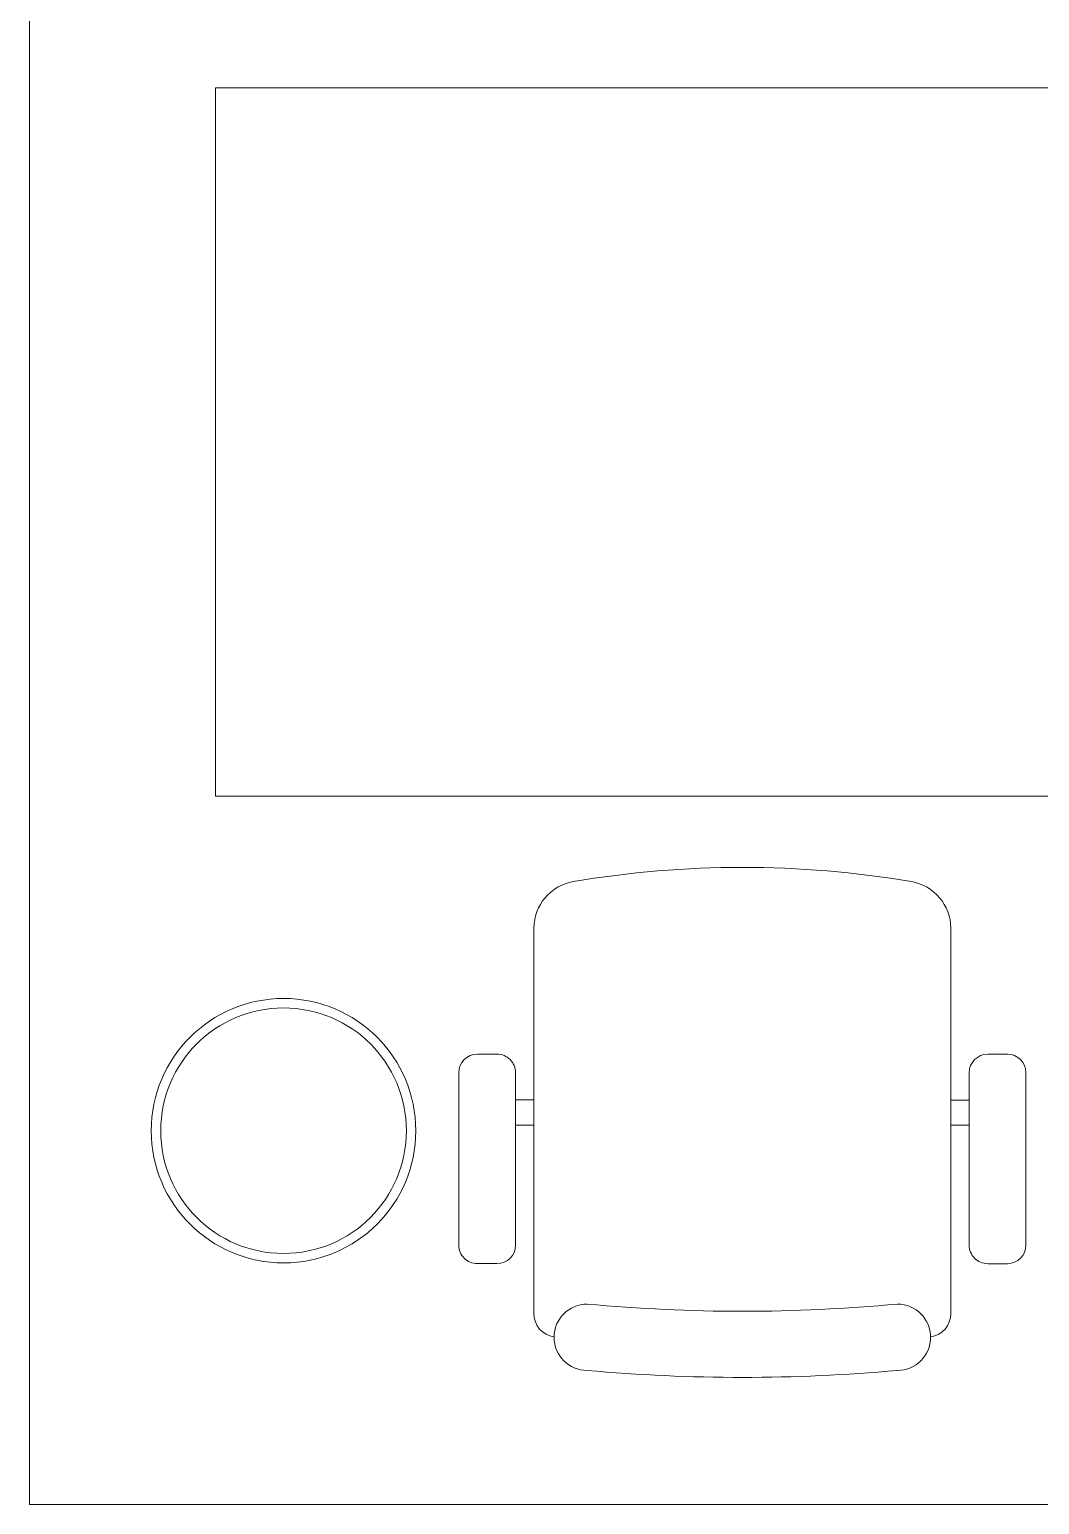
# Model space of a CAD drawing. Extents: x -234346 to 58427, y -132654 to -82394.
# Drawn here: x -126660 to -125591, y -112953 to -111391 of the extents above; entities that cross this region are included whole.
import ezdxf

# ---------------------------------------------------------------- set-up
doc = ezdxf.new("R2010")
doc.units = 0
doc.header["$LTSCALE"] = 8
doc.layers.get('0').update_dxf_attribs({"color": 9, "lineweight": 5})
for name, color, linetype, lineweight in [('72_EGR_EQP_TAG', 9, 'Continuous', 5), ('LOADING', 9, 'Continuous', 5), ('NEW Wall', 9, 'Continuous', 5), ('Walls', 9, 'Continuous', 5)]:
    doc.layers.add(name, color=color, linetype=linetype, lineweight=lineweight)

# ---------------------------------------------------------------- blocks, each defined once
blk = doc.blocks.new('WM00001-P')
at = {"layer": 'LOADING'}
for radius in [0.14, 0.13]:
    blk.add_circle((0, 0), radius, dxfattribs=at)
blk = doc.blocks.new('*X17')
for p, q in [((5, 3), (5, 3)), ((5, 3), (5, 3)), ((5, 3), (5, 3)), ((5, 3), (5, 3)), ((5, 3), (5, 3)), ((5, 3), (5, 3)), ((5, 3), (5, 3)), ((5, 3), (5, 3)), ((5, 3), (5, 3)), ((5, 3), (5, 3)), ((5, 3), (5, 3)), ((5, 3), (5, 3)), ((5, 3), (5, 3)), ((5, 3), (5, 3)), ((5, 3), (5, 3)), ((5, 3), (5, 3)), ((5, 3), (5, 3)), ((5, 3), (5, 3)), ((5, 3), (5, 3)), ((5, 3), (5, 3)), ((5, 3), (5, 3)), ((5, 3), (5, 3)), ((5, 3), (5, 3)), ((5, 3), (5, 3)), ((5, 3), (5, 3)), ((5, 3), (5, 3)), ((5, 3), (5, 3)), ((5, 3), (5, 3)), ((5, 3), (5, 3)), ((5, 3), (5, 3)), ((5, 3), (5, 3)), ((5, 3), (5, 3)), ((5, 3), (5, 3)), ((5, 3), (5, 3)), ((5, 3), (5, 3)), ((5, 3), (5, 3)), ((5, 3), (5, 3)), ((5, 3), (5, 3)), ((5, 3), (5, 3)), ((5, 3), (5, 3)), ((5, 3), (5, 3)), ((5, 3), (5, 3)), ((5, 3), (5, 3)), ((5, 3), (5, 3)), ((5, 3), (5, 3)), ((5, 3), (5, 3)), ((5, 3), (5, 3)), ((5, 3), (5, 3)), ((5, 3), (5, 3)), ((5, 3), (5, 3)), ((5, 3), (5, 3)), ((5, 3), (5, 3)), ((5, 3), (5, 3)), ((5, 3), (5, 3)), ((5, 3), (5, 3)), ((5, 3), (5, 3)), ((5, 3), (5, 3)), ((5, 3), (5, 3)), ((5, 3), (5, 3)), ((5, 3), (5, 3)), ((5, 3), (5, 3)), ((5, 3), (5, 3)), ((5, 3), (5, 3)), ((5, 3), (5, 3)), ((5, 3), (5, 3)), ((5, 3), (5, 3)), ((6, 3), (5, 3)), ((5, 3), (5, 3)), ((6, 3), (5, 3)), ((5, 3), (5, 3)), ((6, 3), (5, 3)), ((5, 3), (5, 3)), ((6, 3), (5, 3)), ((5, 3), (5, 3)), ((5, 3), (5, 3)), ((5, 3), (5, 3)), ((5, 3), (5, 3)), ((5, 3), (5, 3)), ((5, 3), (5, 3)), ((5, 3), (5, 3)), ((5, 3), (5, 3)), ((5, 3), (5, 3)), ((5, 3), (5, 3)), ((5, 3), (5, 3)), ((5, 3), (5, 3)), ((5, 3), (5, 3)), ((5, 3), (5, 3)), ((5, 3), (5, 3)), ((5, 3), (5, 3)), ((5, 3), (5, 3)), ((5, 3), (5, 3)), ((5, 3), (5, 3)), ((5, 3), (5, 3)), ((5, 3), (5, 3)), ((5, 3), (5, 3)), ((5, 3), (5, 3)), ((6, 3), (6, 3)), ((6, 3), (6, 3)), ((6, 3), (6, 3)), ((6, 3), (6, 3)), ((6, 3), (6, 3)), ((6, 3), (6, 3)), ((6, 3), (6, 3)), ((6, 3), (6, 3)), ((6, 3), (6, 3)), ((6, 3), (6, 3)), ((6, 3), (6, 3)), ((6, 3), (6, 3)), ((6, 3), (6, 3)), ((6, 3), (6, 3)), ((6, 3), (6, 3)), ((6, 3), (6, 3)), ((6, 3), (6, 3)), ((6, 3), (6, 3)), ((6, 3), (6, 3)), ((6, 3), (6, 3)), ((6, 3), (6, 3)), ((6, 3), (6, 3)), ((6, 3), (6, 3)), ((6, 3), (6, 3)), ((6, 3), (6, 3)), ((6, 3), (6, 3)), ((6, 3), (6, 3)), ((6, 3), (6, 3)), ((6, 3), (6, 3)), ((6, 3), (6, 3)), ((6, 3), (6, 3)), ((6, 3), (6, 3)), ((6, 3), (6, 3)), ((6, 3), (6, 3)), ((6, 3), (6, 3)), ((6, 3), (6, 3)), ((6, 3), (6, 3)), ((6, 3), (6, 3)), ((6, 3), (6, 3)), ((6, 3), (6, 3)), ((6, 3), (6, 3)), ((6, 3), (6, 3)), ((6, 3), (6, 3)), ((6, 3), (6, 3)), ((6, 3), (6, 3)), ((6, 3), (6, 3)), ((6, 3), (6, 3)), ((6, 3), (6, 3)), ((6, 3), (6, 3)), ((6, 3), (6, 3)), ((6, 3), (6, 3)), ((6, 3), (6, 3)), ((6, 3), (6, 3)), ((6, 3), (6, 3)), ((6, 3), (6, 3)), ((6, 3), (6, 3)), ((6, 3), (6, 3)), ((6, 3), (6, 3)), ((6, 3), (6, 3)), ((6, 3), (6, 3)), ((6, 3), (6, 3)), ((6, 3), (6, 3)), ((6, 3), (6, 3)), ((6, 3), (6, 3)), ((6, 3), (6, 3)), ((6, 3), (6, 3)), ((6, 3), (6, 3)), ((6, 3), (6, 3)), ((6, 3), (6, 3)), ((6, 3), (6, 3)), ((6, 3), (6, 3)), ((6, 3), (6, 3)), ((6, 3), (6, 3)), ((6, 3), (6, 3)), ((6, 3), (6, 3)), ((6, 3), (6, 3)), ((6, 3), (6, 3)), ((6, 3), (6, 3)), ((6, 3), (6, 3)), ((6, 3), (6, 3)), ((6, 3), (6, 3)), ((6, 3), (6, 3)), ((6, 3), (6, 3)), ((6, 3), (6, 3)), ((6, 3), (6, 3)), ((6, 3), (6, 3)), ((6, 3), (6, 3)), ((6, 3), (6, 3)), ((6, 3), (6, 3)), ((6, 3), (6, 3)), ((6, 3), (6, 3)), ((6, 3), (6, 3)), ((6, 3), (6, 3)), ((6, 3), (6, 3)), ((6, 3), (6, 3)), ((6, 3), (6, 3)), ((6, 3), (6, 3)), ((6, 3), (6, 3)), ((6, 3), (6, 3)), ((6, 3), (6, 3)), ((6, 3), (6, 3)), ((6, 3), (6, 3)), ((6, 3), (6, 3)), ((6, 3), (6, 3)), ((6, 3), (6, 3)), ((6, 3), (6, 3)), ((6, 3), (6, 3)), ((6, 3), (6, 3)), ((6, 3), (6, 3)), ((6, 3), (6, 3)), ((6, 3), (6, 3)), ((6, 3), (6, 3)), ((6, 3), (6, 3)), ((6, 3), (6, 3)), ((6, 3), (6, 3)), ((6, 3), (6, 3)), ((6, 3), (6, 3)), ((6, 3), (6, 3)), ((6, 3), (6, 3)), ((6, 3), (6, 3)), ((6, 3), (6, 3)), ((6, 3), (6, 3)), ((6, 3), (6, 3)), ((6, 3), (6, 3)), ((6, 3), (6, 3)), ((6, 3), (6, 3)), ((6, 3), (6, 3)), ((6, 3), (6, 3)), ((6, 3), (6, 3)), ((6, 3), (6, 3)), ((6, 3), (6, 3)), ((6, 3), (6, 3)), ((6, 3), (6, 3)), ((6, 3), (6, 3)), ((6, 3), (6, 3)), ((6, 3), (6, 3)), ((6, 3), (6, 3)), ((6, 3), (6, 3)), ((6, 3), (6, 3)), ((6, 3), (6, 3)), ((6, 3), (6, 3)), ((6, 3), (6, 3)), ((6, 3), (6, 3)), ((6, 3), (6, 3)), ((6, 3), (6, 3)), ((6, 3), (6, 3)), ((6, 3), (6, 3)), ((6, 3), (6, 3)), ((6, 3), (6, 3)), ((6, 3), (6, 3)), ((6, 3), (6, 3)), ((6, 3), (6, 3)), ((6, 3), (6, 3)), ((6, 3), (6, 3)), ((6, 3), (6, 3)), ((6, 3), (6, 3)), ((6, 3), (6, 3)), ((6, 3), (6, 3)), ((6, 3), (6, 3)), ((6, 3), (6, 3)), ((6, 3), (6, 3)), ((6, 3), (6, 3)), ((6, 3), (6, 3)), ((6, 3), (6, 3)), ((6, 3), (6, 3)), ((6, 3), (6, 3)), ((6, 3), (6, 3)), ((6, 3), (6, 3)), ((6, 3), (6, 3)), ((6, 3), (6, 3)), ((6, 3), (6, 3)), ((6, 3), (6, 3)), ((6, 3), (6, 3)), ((6, 3), (6, 3)), ((6, 3), (6, 3)), ((6, 3), (6, 3)), ((6, 3), (6, 3)), ((6, 3), (6, 3)), ((6, 3), (6, 3)), ((6, 3), (6, 3)), ((6, 3), (6, 3)), ((6, 3), (6, 3)), ((6, 3), (6, 3)), ((6, 3), (6, 3)), ((6, 3), (6, 3)), ((6, 3), (6, 3)), ((6, 3), (6, 3)), ((6, 3), (6, 3)), ((6, 3), (6, 3)), ((6, 3), (6, 3)), ((6, 3), (6, 3)), ((6, 3), (6, 3)), ((6, 3), (6, 3)), ((6, 3), (6, 3)), ((6, 3), (6, 3)), ((6, 3), (6, 3)), ((6, 3), (6, 3)), ((6, 3), (6, 3)), ((6, 3), (6, 3)), ((6, 3), (6, 3)), ((6, 3), (6, 3)), ((6, 3), (6, 3)), ((6, 3), (6, 3)), ((6, 3), (6, 3)), ((6, 3), (5, 3)), ((6, 3), (5, 3)), ((6, 3), (5, 3)), ((6, 3), (5, 3)), ((6, 3), (5, 3)), ((6, 3), (6, 3)), ((6, 3), (6, 3)), ((6, 3), (6, 3)), ((6, 3), (6, 3)), ((6, 3), (6, 3)), ((6, 3), (6, 3)), ((6, 3), (6, 3)), ((6, 3), (6, 3)), ((6, 3), (6, 3)), ((6, 3), (6, 3)), ((6, 3), (6, 3)), ((6, 3), (6, 3)), ((6, 3), (6, 3)), ((6, 3), (6, 3)), ((6, 3), (6, 3)), ((6, 3), (6, 3)), ((6, 3), (6, 3)), ((6, 3), (6, 3)), ((6, 3), (6, 3)), ((6, 3), (6, 3)), ((6, 3), (6, 3)), ((6, 3), (6, 3)), ((6, 3), (6, 3)), ((6, 3), (6, 3)), ((6, 3), (6, 3)), ((6, 3), (6, 3)), ((6, 3), (6, 3)), ((6, 3), (6, 3)), ((6, 3), (6, 3)), ((6, 3), (6, 3)), ((6, 3), (6, 3)), ((6, 3), (6, 3)), ((6, 3), (6, 3)), ((6, 3), (6, 3)), ((6, 3), (6, 3)), ((6, 3), (6, 3)), ((6, 3), (6, 3)), ((6, 3), (6, 3)), ((6, 3), (6, 3)), ((6, 3), (6, 3)), ((6, 3), (6, 3)), ((6, 3), (6, 3)), ((6, 3), (6, 3)), ((6, 3), (6, 3)), ((6, 3), (6, 3)), ((6, 3), (6, 3)), ((6, 3), (6, 3)), ((6, 3), (6, 3)), ((6, 3), (6, 3)), ((6, 3), (6, 3)), ((6, 3), (6, 3)), ((6, 3), (6, 3)), ((6, 3), (6, 3)), ((6, 3), (6, 3)), ((6, 3), (6, 3)), ((6, 3), (6, 3)), ((6, 3), (6, 3)), ((6, 3), (6, 3)), ((6, 3), (6, 3)), ((6, 3), (6, 3)), ((6, 3), (6, 3)), ((6, 3), (6, 3)), ((6, 3), (6, 3)), ((6, 3), (6, 3)), ((6, 3), (6, 3)), ((6, 3), (6, 3)), ((6, 3), (6, 3)), ((6, 3), (6, 3)), ((6, 3), (6, 3)), ((6, 3), (6, 3)), ((6, 3), (6, 3)), ((6, 3), (6, 3)), ((6, 3), (6, 3)), ((6, 3), (6, 3)), ((6, 3), (6, 3)), ((6, 3), (6, 3)), ((6, 3), (6, 3)), ((6, 3), (6, 3)), ((6, 3), (6, 3)), ((6, 3), (6, 3)), ((6, 3), (6, 3)), ((6, 3), (6, 3)), ((6, 3), (6, 3)), ((6, 3), (6, 3)), ((6, 3), (6, 3)), ((6, 3), (6, 3)), ((6, 3), (6, 3)), ((6, 3), (6, 3)), ((6, 3), (6, 3)), ((6, 3), (6, 3)), ((6, 3), (6, 3)), ((6, 3), (6, 3)), ((6, 3), (6, 3)), ((6, 3), (6, 3)), ((6, 3), (6, 3)), ((6, 3), (6, 3)), ((6, 3), (6, 3)), ((6, 3), (6, 3)), ((6, 3), (6, 3)), ((6, 3), (6, 3)), ((6, 3), (6, 3)), ((6, 3), (6, 3)), ((6, 3), (6, 3)), ((6, 3), (6, 3)), ((6, 3), (6, 3)), ((6, 3), (6, 3)), ((6, 3), (6, 3)), ((6, 3), (6, 3)), ((6, 3), (6, 3)), ((6, 3), (6, 3)), ((6, 3), (6, 3)), ((6, 3), (6, 3)), ((6, 3), (6, 3)), ((6, 3), (6, 3)), ((6, 3), (6, 3)), ((6, 3), (6, 3)), ((6, 3), (6, 3)), ((6, 3), (6, 3)), ((6, 3), (6, 3)), ((6, 3), (6, 3)), ((6, 3), (6, 3)), ((6, 3), (6, 3)), ((6, 3), (6, 3)), ((6, 3), (6, 3)), ((6, 3), (6, 3)), ((6, 3), (6, 3)), ((6, 3), (6, 3)), ((6, 3), (6, 3)), ((6, 3), (6, 3)), ((6, 3), (6, 3)), ((6, 3), (6, 3)), ((6, 3), (6, 3)), ((6, 3), (6, 3)), ((6, 3), (6, 3)), ((6, 3), (6, 3)), ((6, 3), (6, 3)), ((6, 3), (6, 3)), ((6, 3), (6, 3)), ((6, 3), (6, 3)), ((6, 3), (6, 3)), ((6, 3), (6, 3)), ((6, 3), (6, 3)), ((6, 3), (6, 3)), ((6, 3), (6, 3)), ((6, 3), (6, 3)), ((6, 3), (6, 3)), ((6, 3), (6, 3)), ((6, 3), (6, 3)), ((6, 3), (6, 3)), ((6, 3), (6, 3)), ((6, 3), (6, 3)), ((6, 3), (6, 3)), ((6, 3), (6, 3)), ((6, 3), (6, 3)), ((6, 3), (6, 3)), ((6, 3), (6, 3)), ((6, 3), (6, 3)), ((6, 3), (6, 3)), ((6, 3), (6, 3)), ((6, 3), (6, 3)), ((6, 3), (6, 3)), ((6, 3), (6, 3)), ((6, 3), (6, 3)), ((6, 3), (6, 3)), ((6, 3), (6, 3)), ((6, 3), (6, 3)), ((6, 3), (6, 3)), ((6, 3), (6, 3)), ((6, 3), (6, 3)), ((6, 3), (6, 3)), ((6, 3), (6, 3)), ((6, 3), (6, 3)), ((6, 3), (6, 3)), ((6, 3), (6, 3)), ((6, 3), (6, 3)), ((6, 3), (6, 3)), ((6, 3), (6, 3)), ((6, 3), (6, 3)), ((6, 3), (6, 3)), ((6, 3), (6, 3)), ((6, 3), (6, 3)), ((6, 3), (6, 3)), ((6, 3), (6, 3)), ((6, 3), (6, 3)), ((6, 3), (6, 3)), ((6, 3), (6, 3)), ((6, 3), (6, 3)), ((6, 3), (6, 3)), ((6, 3), (6, 3)), ((6, 3), (6, 3)), ((6, 3), (6, 3)), ((6, 3), (6, 3)), ((6, 3), (6, 3)), ((6, 3), (6, 3)), ((6, 3), (6, 3)), ((6, 3), (6, 3)), ((6, 3), (6, 3)), ((6, 3), (6, 3)), ((6, 3), (6, 3)), ((6, 3), (6, 3)), ((6, 3), (6, 3)), ((6, 3), (6, 3)), ((6, 3), (6, 3)), ((6, 3), (6, 3)), ((6, 3), (6, 3)), ((6, 3), (6, 3)), ((6, 3), (6, 3)), ((6, 3), (6, 3)), ((6, 3), (6, 3)), ((6, 3), (6, 3)), ((6, 3), (6, 3)), ((6, 3), (6, 3)), ((6, 3), (6, 3)), ((6, 3), (6, 3)), ((6, 3), (6, 3)), ((6, 3), (6, 3)), ((6, 3), (6, 3)), ((6, 3), (6, 3)), ((6, 3), (6, 3)), ((6, 3), (6, 3)), ((6, 3), (6, 3)), ((6, 3), (6, 3)), ((6, 3), (6, 3)), ((6, 3), (6, 3)), ((6, 3), (6, 3)), ((6, 3), (6, 3)), ((6, 3), (6, 3)), ((6, 3), (6, 3)), ((6, 3), (6, 3)), ((6, 3), (6, 3)), ((6, 3), (6, 3)), ((6, 3), (6, 3)), ((6, 3), (6, 3)), ((6, 3), (6, 3)), ((6, 3), (6, 3)), ((6, 3), (6, 3)), ((6, 3), (6, 3)), ((6, 3), (6, 3)), ((6, 3), (6, 3)), ((6, 3), (6, 3)), ((6, 3), (6, 3)), ((6, 3), (6, 3)), ((6, 3), (6, 3)), ((6, 3), (6, 3)), ((6, 3), (6, 3)), ((6, 3), (6, 3)), ((6, 3), (6, 3)), ((6, 3), (6, 3)), ((6, 3), (6, 3)), ((6, 3), (6, 3)), ((6, 3), (6, 3)), ((6, 3), (6, 3)), ((6, 3), (6, 3)), ((6, 3), (6, 3)), ((6, 3), (6, 3)), ((6, 3), (6, 3)), ((6, 3), (6, 3)), ((6, 3), (6, 3)), ((6, 3), (6, 3)), ((6, 3), (6, 3)), ((6, 3), (6, 3)), ((6, 3), (6, 3)), ((6, 3), (6, 3)), ((6, 3), (6, 3)), ((6, 3), (6, 3)), ((6, 3), (6, 3)), ((6, 3), (6, 3)), ((6, 3), (6, 3)), ((6, 3), (6, 3)), ((6, 3), (6, 3)), ((6, 3), (6, 3)), ((6, 3), (6, 3)), ((6, 3), (6, 3)), ((6, 3), (6, 3)), ((6, 3), (6, 3)), ((6, 3), (6, 3)), ((6, 3), (6, 3)), ((6, 3), (6, 3)), ((6, 3), (6, 3)), ((6, 3), (6, 3)), ((6, 3), (6, 3)), ((6, 3), (6, 3)), ((6, 3), (6, 3)), ((6, 3), (6, 3)), ((6, 3), (6, 3)), ((6, 3), (6, 3)), ((6, 3), (6, 3)), ((6, 3), (6, 3)), ((6, 3), (6, 3)), ((6, 3), (6, 3)), ((6, 3), (6, 3)), ((6, 3), (6, 3)), ((6, 3), (6, 3)), ((6, 3), (6, 3)), ((6, 3), (6, 3)), ((6, 3), (6, 3)), ((6, 3), (6, 3)), ((6, 3), (6, 3)), ((6, 3), (6, 3)), ((6, 3), (6, 3)), ((6, 3), (6, 3)), ((6, 3), (6, 3)), ((6, 3), (6, 3)), ((6, 3), (6, 3)), ((6, 3), (6, 3)), ((6, 3), (6, 3)), ((6, 3), (6, 3)), ((6, 3), (6, 3)), ((6, 3), (6, 3)), ((6, 3), (6, 3)), ((6, 3), (6, 3)), ((6, 3), (6, 3)), ((6, 3), (6, 3)), ((6, 3), (6, 3)), ((6, 3), (6, 3)), ((6, 3), (6, 3)), ((6, 3), (6, 3))]:
    blk.add_line(p, q)
blk = doc.blocks.new('*X18')
for p, q in [((13, 1), (13, 1)), ((13, 1), (13, 1)), ((13, 1), (13, 1)), ((13, 1), (13, 1)), ((13, 1), (13, 1)), ((13, 1), (13, 1)), ((13, 1), (13, 1)), ((13, 1), (13, 1)), ((13, 1), (13, 1)), ((13, 1), (13, 1)), ((13, 1), (13, 1)), ((13, 1), (13, 1)), ((13, 1), (13, 1)), ((13, 1), (13, 1)), ((13, 1), (13, 1)), ((13, 1), (14, 1)), ((13, 1), (14, 1)), ((13, 1), (14, 1)), ((13, 1), (13, 1)), ((13, 1), (13, 1)), ((13, 1), (13, 1)), ((13, 1), (13, 1)), ((13, 1), (13, 1)), ((13, 1), (13, 1)), ((13, 1), (13, 1)), ((13, 1), (13, 1)), ((13, 1), (13, 1)), ((13, 1), (13, 1)), ((13, 1), (13, 1)), ((13, 1), (13, 1)), ((13, 1), (13, 1)), ((13, 1), (13, 1)), ((13, 1), (13, 1)), ((13, 1), (13, 1)), ((13, 1), (13, 1)), ((13, 1), (13, 1)), ((13, 1), (13, 1)), ((13, 1), (13, 1)), ((13, 1), (13, 1)), ((13, 1), (13, 1)), ((13, 1), (13, 1)), ((13, 1), (13, 1)), ((13, 1), (13, 1)), ((13, 1), (13, 1)), ((13, 1), (13, 1)), ((13, 1), (13, 1)), ((13, 1), (13, 1)), ((13, 1), (13, 1)), ((13, 1), (13, 1)), ((13, 1), (13, 1)), ((13, 1), (13, 1)), ((13, 1), (13, 1)), ((13, 1), (13, 1)), ((13, 1), (13, 1)), ((13, 1), (13, 1)), ((13, 1), (13, 1)), ((13, 1), (13, 1)), ((13, 1), (13, 1)), ((13, 1), (13, 1)), ((13, 1), (13, 1)), ((13, 1), (13, 1)), ((13, 1), (13, 1)), ((13, 1), (13, 1)), ((13, 1), (13, 1)), ((13, 1), (13, 1)), ((13, 1), (13, 1)), ((13, 1), (13, 1)), ((13, 1), (13, 1)), ((13, 1), (13, 1)), ((13, 1), (13, 1)), ((13, 1), (13, 1)), ((13, 1), (13, 1)), ((13, 1), (13, 1)), ((13, 1), (13, 1)), ((13, 1), (13, 1)), ((13, 1), (13, 1)), ((13, 1), (13, 1)), ((13, 1), (13, 1)), ((13, 1), (13, 1)), ((13, 1), (13, 1)), ((13, 1), (13, 1)), ((13, 1), (13, 1)), ((13, 1), (13, 1)), ((13, 1), (13, 1)), ((13, 1), (13, 1)), ((13, 1), (13, 1)), ((13, 1), (13, 1)), ((13, 1), (13, 1)), ((13, 1), (13, 1)), ((13, 1), (13, 1)), ((13, 1), (13, 1)), ((13, 1), (13, 1)), ((13, 1), (13, 1)), ((13, 1), (13, 1)), ((13, 1), (13, 1)), ((13, 1), (13, 1)), ((13, 1), (13, 1)), ((13, 1), (13, 1)), ((13, 1), (13, 1)), ((13, 1), (13, 1)), ((13, 1), (13, 1)), ((13, 1), (13, 1)), ((13, 1), (13, 1)), ((13, 1), (13, 1)), ((13, 1), (13, 1)), ((13, 1), (13, 1)), ((13, 1), (13, 1)), ((13, 1), (13, 1)), ((13, 1), (13, 1)), ((13, 1), (13, 1)), ((13, 1), (13, 1)), ((13, 1), (13, 1)), ((13, 1), (13, 1)), ((13, 1), (13, 1)), ((13, 1), (13, 1)), ((13, 1), (13, 1)), ((13, 1), (13, 1)), ((13, 1), (13, 1)), ((13, 1), (13, 1)), ((13, 1), (13, 1)), ((13, 1), (13, 1)), ((13, 1), (13, 1)), ((13, 1), (13, 1)), ((13, 1), (14, 1)), ((13, 0), (13, 0)), ((13, 0), (13, 0)), ((13, 0), (13, 0)), ((13, 0), (13, 0)), ((13, 0), (13, 0)), ((13, 0), (13, 0)), ((13, 0), (13, 0)), ((13, 0), (13, 0)), ((13, 0), (13, 0)), ((13, 0), (13, 0)), ((13, 0), (13, 0)), ((13, 0), (13, 0)), ((13, 0), (13, 0)), ((13, 0), (13, 0)), ((13, 0), (13, 0)), ((13, 0), (13, 0)), ((13, 0), (13, 0)), ((13, 0), (13, 0)), ((13, 0), (13, 0)), ((13, 0), (13, 0)), ((13, 0), (13, 0)), ((13, 0), (13, 0)), ((13, 0), (13, 0)), ((13, 0), (13, 0)), ((13, 0), (13, 0)), ((13, 0), (13, 0)), ((13, 0), (13, 0)), ((13, 0), (13, 0)), ((13, 0), (13, 0)), ((13, 0), (13, 0)), ((13, 0), (13, 0)), ((13, 0), (13, 0)), ((13, 0), (13, 0)), ((13, 0), (13, 0)), ((13, 0), (13, 0)), ((13, 0), (13, 0)), ((13, 0), (13, 0)), ((13, 0), (13, 0)), ((13, 0), (13, 0)), ((13, 0), (13, 0)), ((13, 0), (13, 0)), ((13, 0), (13, 0)), ((13, 0), (13, 0)), ((13, 0), (13, 0)), ((13, 0), (13, 0)), ((13, 0), (13, 0)), ((13, 0), (13, 0)), ((13, 0), (13, 0)), ((13, 0), (14, 0)), ((13, 0), (14, 0)), ((13, 0), (13, 0)), ((13, 0), (14, 0)), ((14, 1), (14, 1)), ((14, 1), (14, 1)), ((14, 1), (14, 1)), ((14, 1), (14, 1)), ((14, 1), (14, 1)), ((14, 1), (14, 1)), ((14, 1), (14, 1)), ((14, 1), (14, 1)), ((14, 1), (14, 1)), ((14, 1), (14, 1)), ((14, 1), (14, 1)), ((14, 1), (14, 1)), ((14, 1), (14, 1)), ((14, 1), (14, 1)), ((14, 1), (14, 1)), ((14, 1), (14, 1)), ((14, 1), (14, 1)), ((14, 1), (14, 1)), ((14, 1), (14, 1)), ((14, 1), (14, 1)), ((14, 1), (14, 1)), ((14, 1), (14, 1)), ((14, 1), (14, 1)), ((14, 1), (14, 1)), ((14, 1), (14, 1)), ((14, 1), (14, 1)), ((14, 1), (14, 1)), ((14, 1), (14, 1)), ((14, 1), (14, 1)), ((14, 1), (14, 1)), ((14, 1), (14, 1)), ((14, 1), (14, 1)), ((14, 1), (14, 1)), ((14, 1), (14, 1)), ((14, 1), (14, 1)), ((14, 1), (14, 1)), ((14, 1), (14, 1)), ((14, 1), (14, 1)), ((14, 1), (14, 1)), ((14, 1), (14, 1)), ((14, 1), (14, 1)), ((14, 1), (14, 1)), ((14, 1), (14, 1)), ((14, 1), (14, 1)), ((14, 1), (14, 1)), ((14, 1), (14, 1)), ((14, 1), (14, 1)), ((14, 1), (14, 1)), ((14, 1), (14, 1)), ((14, 1), (14, 1)), ((14, 1), (14, 1)), ((14, 1), (14, 1)), ((14, 1), (14, 1)), ((14, 1), (14, 1)), ((14, 1), (14, 1)), ((14, 1), (14, 1)), ((14, 1), (14, 1)), ((14, 1), (14, 1)), ((14, 1), (14, 1)), ((14, 1), (14, 1)), ((14, 1), (14, 1)), ((14, 1), (14, 1)), ((14, 1), (14, 1)), ((14, 1), (14, 1)), ((14, 1), (14, 1)), ((14, 1), (14, 1)), ((14, 1), (14, 1)), ((14, 1), (14, 1)), ((14, 1), (14, 1)), ((14, 1), (14, 1)), ((14, 1), (14, 1)), ((14, 1), (14, 1)), ((14, 1), (14, 1)), ((14, 1), (14, 1)), ((14, 1), (14, 1)), ((14, 1), (14, 1)), ((14, 1), (14, 1)), ((14, 1), (14, 1)), ((14, 1), (14, 1)), ((14, 1), (14, 1)), ((14, 1), (14, 1)), ((14, 1), (14, 1)), ((14, 1), (14, 1)), ((14, 1), (14, 1)), ((14, 1), (14, 1)), ((14, 1), (14, 1)), ((14, 1), (14, 1)), ((14, 1), (14, 1)), ((14, 1), (14, 1)), ((14, 1), (14, 1)), ((14, 1), (14, 1)), ((14, 1), (14, 1)), ((14, 1), (14, 1)), ((14, 1), (14, 1)), ((14, 0), (14, 0)), ((14, 0), (14, 0)), ((14, 0), (14, 0)), ((14, 0), (14, 0)), ((14, 0), (14, 0)), ((14, 0), (14, 0)), ((14, 0), (14, 0)), ((14, 0), (14, 0)), ((14, 0), (14, 0)), ((14, 0), (14, 0)), ((14, 0), (14, 0)), ((14, 0), (14, 0)), ((14, 0), (14, 0)), ((14, 0), (14, 0)), ((14, 0), (14, 0)), ((14, 0), (14, 0)), ((14, 0), (14, 0)), ((14, 0), (14, 0)), ((14, 0), (14, 0)), ((14, 0), (14, 0)), ((14, 0), (14, 0)), ((14, 0), (14, 0)), ((14, 0), (14, 0)), ((14, 0), (14, 0)), ((14, 0), (14, 0)), ((14, 0), (14, 0)), ((14, 0), (14, 0)), ((14, 0), (14, 0)), ((14, 0), (14, 0)), ((14, 0), (14, 0)), ((14, 0), (14, 0)), ((14, 0), (14, 0)), ((14, 0), (14, 0)), ((14, 0), (14, 0)), ((14, 0), (14, 0)), ((14, 0), (14, 0)), ((14, 0), (14, 0)), ((14, 0), (14, 0)), ((14, 0), (14, 0)), ((14, 0), (14, 0)), ((14, 0), (14, 0)), ((14, 0), (14, 0)), ((14, 0), (14, 0)), ((14, 0), (14, 0)), ((14, 0), (14, 0)), ((14, 0), (14, 0)), ((14, 0), (14, 0)), ((14, 0), (14, 0)), ((13, 0), (13, 0)), ((13, 0), (14, 0)), ((13, 0), (13, 0)), ((13, 0), (14, 0)), ((13, 0), (13, 0)), ((13, 0), (14, 0)), ((13, 0), (13, 0)), ((13, 0), (13, 0)), ((13, 0), (13, 0)), ((13, 0), (13, 0)), ((13, 0), (14, 0)), ((13, 0), (13, 0)), ((13, 0), (14, 0)), ((13, 0), (13, 0)), ((13, 0), (14, 0)), ((13, 0), (13, 0)), ((13, 0), (14, 0)), ((13, 0), (13, 0)), ((13, 0), (14, 0)), ((13, 0), (13, 0)), ((13, 0), (14, 0)), ((13, 0), (13, 0)), ((13, 0), (14, 0)), ((13, 0), (13, 0)), ((13, 0), (13, 0)), ((13, 0), (13, 0)), ((13, 0), (14, 0)), ((13, 0), (13, 0)), ((13, 0), (14, 0)), ((13, 0), (13, 0)), ((13, 0), (14, 0)), ((13, 0), (13, 0)), ((13, 0), (14, 0)), ((13, 0), (13, 0)), ((13, 0), (13, 0)), ((13, 0), (13, 0)), ((13, 0), (13, 0)), ((13, 0), (13, 0)), ((13, 0), (13, 0)), ((13, 0), (13, 0)), ((13, 0), (13, 0)), ((13, 0), (13, 0)), ((13, 0), (13, 0)), ((13, 0), (13, 0)), ((13, 0), (13, 0)), ((13, 0), (13, 0)), ((13, 0), (13, 0)), ((13, 0), (13, 0)), ((13, 0), (13, 0)), ((13, 0), (13, 0)), ((13, 0), (13, 0)), ((13, 0), (13, 0)), ((13, 0), (13, 0)), ((13, 0), (13, 0)), ((13, 0), (13, 0)), ((13, 0), (13, 0)), ((13, 0), (13, 0)), ((13, 0), (13, 0)), ((13, 0), (13, 0)), ((13, 0), (13, 0)), ((13, 0), (13, 0)), ((13, 0), (13, 0)), ((13, 0), (13, 0)), ((13, 0), (13, 0)), ((13, -1), (13, -1)), ((13, -1), (13, -1)), ((13, -1), (13, -1)), ((13, -1), (13, -1)), ((13, -1), (13, -1)), ((13, -1), (14, -1)), ((13, -1), (13, -1)), ((14, 0), (14, 0)), ((14, 0), (14, 0)), ((14, 0), (14, 0)), ((14, 0), (14, 0)), ((14, 0), (14, 0)), ((14, 0), (14, 0)), ((14, 0), (14, 0)), ((14, 0), (14, 0)), ((14, 0), (14, 0)), ((14, 0), (14, 0)), ((14, 0), (14, 0)), ((14, 0), (14, 0)), ((14, 0), (14, 0)), ((14, 0), (14, 0)), ((14, 0), (14, 0)), ((13, 0), (14, 0)), ((14, 0), (14, 0)), ((14, 0), (14, 0)), ((14, 0), (14, 0)), ((14, 0), (14, 0)), ((14, 0), (14, 0)), ((14, 0), (14, 0)), ((14, 0), (14, 0)), ((14, 0), (14, 0)), ((14, 0), (14, 0)), ((14, 0), (14, 0)), ((14, 0), (14, 0)), ((14, 0), (14, 0)), ((14, 0), (14, 0)), ((14, 0), (14, 0)), ((14, 0), (14, 0)), ((14, 0), (14, 0)), ((14, 0), (14, 0)), ((14, 0), (14, 0)), ((14, 0), (14, 0)), ((14, 0), (14, 0)), ((14, 0), (14, 0)), ((14, 0), (14, 0)), ((14, 0), (14, 0)), ((14, 0), (14, 0)), ((14, 0), (14, 0)), ((14, 0), (14, 0)), ((14, 0), (14, 0)), ((14, 0), (14, 0)), ((14, 0), (14, 0)), ((14, 0), (14, 0)), ((14, 0), (14, 0)), ((14, 0), (14, 0)), ((14, 0), (14, 0)), ((14, 0), (14, 0)), ((14, -1), (14, -1)), ((14, -1), (14, -1)), ((14, -1), (14, -1)), ((14, -1), (14, -1)), ((14, -1), (14, -1))]:
    blk.add_line(p, q)
blk = doc.blocks.new('GF21018-P')
for p, q in [((-0.2207, 0.4756), (-0.2207, 0.0675)), ((0.2205, 0.4756), (0.2205, 0.0675)), ((-0.2806, 0.3422), (-0.2598, 0.3422)), ((0.2596, 0.3422), (0.2804, 0.3422)), ((-0.3002, 0.3226), (-0.3002, 0.14)), ((-0.2402, 0.3226), (-0.2402, 0.14)), ((0.24, 0.3226), (0.24, 0.14)), ((0.3, 0.3226), (0.3, 0.14)), ((-0.2402, 0.2937), (-0.2207, 0.2937)), ((0.2205, 0.2937), (0.24, 0.2937)), ((-0.2402, 0.2671), (-0.2207, 0.2671)), ((0.2205, 0.2671), (0.24, 0.2671)), ((-0.2806, 0.1204), (-0.2598, 0.1204)), ((0.2596, 0.1204), (0.2804, 0.1204))]:
    blk.add_line(p, q)
for points in [[(0.24, 0.2937), (0.24, 0.2937), (0.24, 0.2937), (0.24, 0.2937), (0.24, 0.2937), (0.24, 0.2937), (0.24, 0.2937), (0.24, 0.2937), (0.24, 0.2937), (0.24, 0.2937), (0.24, 0.2937), (0.24, 0.2937), (0.24, 0.2937), (0.24, 0.2937), (0.24, 0.2937), (0.24, 0.2937), (0.24, 0.2937), (0.24, 0.2937), (0.24, 0.2937), (0.24, 0.2937), (0.24, 0.2937), (0.24, 0.2937), (0.24, 0.2937), (0.24, 0.2937), (0.24, 0.2937), (0.24, 0.2937), (0.24, 0.2937), (0.24, 0.2937), (0.24, 0.2937), (0.24, 0.2937), (0.24, 0.2937), (0.24, 0.2937), (0.24, 0.2937), (0.24, 0.2937), (0.24, 0.2937), (0.24, 0.2937), (0.24, 0.2937), (0.24, 0.2937), (0.24, 0.2937), (0.24, 0.2937), (0.24, 0.2937), (0.24, 0.2937), (0.24, 0.2937), (0.24, 0.2937), (0.24, 0.2937), (0.24, 0.2937), (0.24, 0.2937), (0.24, 0.2937), (0.24, 0.2937), (0.24, 0.2937), (0.24, 0.2937), (0.24, 0.2937), (0.24, 0.2937), (0.24, 0.2937), (0.24, 0.2937), (0.24, 0.2937), (0.24, 0.2937), (0.24, 0.2937), (0.24, 0.2937), (0.24, 0.2937), (0.24, 0.2937), (0.24, 0.2937), (0.24, 0.2937), (0.24, 0.2937), (0.24, 0.2937), (0.24, 0.2937), (0.24, 0.2937), (0.24, 0.2937), (0.24, 0.2937), (0.24, 0.2937), (0.24, 0.2937), (0.24, 0.2937), (0.24, 0.2937), (0.24, 0.2937), (0.24, 0.2937), (0.24, 0.2937), (0.24, 0.2937), (0.24, 0.2937), (0.24, 0.2937), (0.24, 0.2937), (0.24, 0.2937), (0.24, 0.2937), (0.24, 0.2937), (0.24, 0.2937), (0.24, 0.2937), (0.24, 0.2937), (0.24, 0.2937), (0.24, 0.2937), (0.24, 0.2937), (0.24, 0.2937), (0.24, 0.2937), (0.24, 0.2937), (0.24, 0.2937), (0.24, 0.2937), (0.24, 0.2937), (0.24, 0.2937), (0.24, 0.2937), (0.24, 0.2937), (0.24, 0.2937), (0.24, 0.2937), (0.24, 0.2937), (0.24, 0.2937), (0.24, 0.2937), (0.24, 0.2937), (0.24, 0.2937), (0.24, 0.2937), (0.24, 0.2937), (0.24, 0.2937), (0.24, 0.2937), (0.24, 0.2937), (0.24, 0.2937), (0.24, 0.2937), (0.24, 0.2937), (0.24, 0.2937), (0.24, 0.2937), (0.24, 0.2937), (0.24, 0.2937), (0.24, 0.2937), (0.24, 0.2937), (0.24, 0.2937), (0.24, 0.2937), (0.24, 0.2937), (0.24, 0.2937), (0.24, 0.2937), (0.24, 0.2937), (0.24, 0.2937), (0.24, 0.2937), (0.24, 0.2937), (0.24, 0.2937), (0.24, 0.2937), (0.24, 0.2937), (0.24, 0.2937), (0.24, 0.2937), (0.24, 0.2937), (0.24, 0.2937), (0.24, 0.2937), (0.24, 0.2937), (0.24, 0.2937), (0.24, 0.2937), (0.24, 0.2937), (0.24, 0.2937), (0.24, 0.2937), (0.24, 0.2937), (0.24, 0.2937), (0.24, 0.2937), (0.24, 0.2937), (0.24, 0.2937), (0.24, 0.2937), (0.24, 0.2937), (0.24, 0.2937), (0.24, 0.2937), (0.24, 0.2937), (0.24, 0.2937), (0.24, 0.2937), (0.24, 0.2937), (0.24, 0.2937), (0.24, 0.2937), (0.24, 0.2937), (0.24, 0.2937), (0.24, 0.2937), (0.24, 0.2937), (0.24, 0.2937), (0.24, 0.2937), (0.24, 0.2937), (0.24, 0.2937), (0.24, 0.2937), (0.24, 0.2937), (0.24, 0.2937), (0.24, 0.2937), (0.24, 0.2937), (0.24, 0.2937), (0.24, 0.2937), (0.24, 0.2937), (0.24, 0.2937), (0.24, 0.2937), (0.24, 0.2937), (0.24, 0.2937), (0.24, 0.2937), (0.24, 0.2937), (0.24, 0.2937), (0.24, 0.2937), (0.24, 0.2937), (0.24, 0.2937), (0.24, 0.2937), (0.24, 0.2937), (0.24, 0.2937), (0.24, 0.2937), (0.24, 0.2937), (0.24, 0.2937), (0.24, 0.2937), (0.24, 0.2937), (0.24, 0.2937), (0.24, 0.2937), (0.24, 0.2937), (0.24, 0.2937), (0.24, 0.2937), (0.24, 0.2937), (0.24, 0.2937), (0.24, 0.2937), (0.24, 0.2937), (0.24, 0.2937), (0.24, 0.2937), (0.24, 0.2937), (0.24, 0.2937), (0.24, 0.2937), (0.24, 0.2937), (0.24, 0.2937), (0.24, 0.2937), (0.24, 0.2937), (0.24, 0.2937), (0.24, 0.2937), (0.24, 0.2937), (0.24, 0.2937), (0.24, 0.2937), (0.24, 0.2937), (0.24, 0.2937), (0.24, 0.2937), (0.24, 0.2937), (0.24, 0.2937), (0.24, 0.2937), (0.24, 0.2937), (0.24, 0.2937), (0.24, 0.2937), (0.24, 0.2937), (0.24, 0.2937), (0.24, 0.2937), (0.24, 0.2937), (0.24, 0.2937), (0.24, 0.2937), (0.24, 0.2937), (0.24, 0.2937), (0.24, 0.2937), (0.24, 0.2937), (0.24, 0.2937), (0.24, 0.2937), (0.24, 0.2937), (0.24, 0.2937), (0.24, 0.2937), (0.24, 0.2937), (0.24, 0.2937), (0.24, 0.2937), (0.24, 0.2937), (0.24, 0.2937), (0.24, 0.2937), (0.24, 0.2937), (0.24, 0.2937), (0.24, 0.2937), (0.24, 0.2937), (0.24, 0.2937), (0.24, 0.2937), (0.24, 0.2937), (0.24, 0.2937), (0.24, 0.2937), (0.24, 0.2937), (0.24, 0.2937), (0.24, 0.2937), (0.24, 0.2937), (0.24, 0.2937), (0.24, 0.2937), (0.24, 0.2937), (0.24, 0.2937), (0.24, 0.2937), (0.24, 0.2937), (0.24, 0.2937), (0.24, 0.2937), (0.24, 0.2937), (0.24, 0.2937), (0.24, 0.2937), (0.24, 0.2937), (0.24, 0.2937), (0.24, 0.2937), (0.24, 0.2937), (0.24, 0.2937), (0.24, 0.2937), (0.24, 0.2937), (0.24, 0.2937), (0.24, 0.2937)], [(0.24, 0.2937), (0.24, 0.2937), (0.24, 0.2937), (0.24, 0.2937), (0.24, 0.2937), (0.24, 0.2937), (0.24, 0.2937), (0.24, 0.2937), (0.24, 0.2937), (0.24, 0.2937), (0.24, 0.2937), (0.24, 0.2937), (0.24, 0.2937), (0.24, 0.2937), (0.24, 0.2937), (0.24, 0.2937), (0.24, 0.2937), (0.24, 0.2937), (0.24, 0.2937), (0.24, 0.2937), (0.24, 0.2937), (0.24, 0.2937), (0.24, 0.2937), (0.24, 0.2937), (0.24, 0.2937), (0.24, 0.2937), (0.24, 0.2937), (0.24, 0.2937), (0.24, 0.2937), (0.24, 0.2937), (0.24, 0.2937), (0.24, 0.2937), (0.24, 0.2937), (0.24, 0.2937), (0.24, 0.2937), (0.24, 0.2937), (0.24, 0.2937), (0.24, 0.2937), (0.24, 0.2937), (0.24, 0.2937), (0.24, 0.2937), (0.24, 0.2937), (0.24, 0.2937), (0.24, 0.2937), (0.24, 0.2937), (0.24, 0.2937), (0.24, 0.2937), (0.24, 0.2937), (0.24, 0.2937), (0.24, 0.2937), (0.24, 0.2937), (0.24, 0.2937), (0.24, 0.2937), (0.24, 0.2937), (0.24, 0.2937), (0.24, 0.2937), (0.24, 0.2937), (0.24, 0.2937), (0.24, 0.2937), (0.24, 0.2937), (0.24, 0.2937), (0.24, 0.2937), (0.24, 0.2937), (0.24, 0.2937), (0.24, 0.2937), (0.24, 0.2937), (0.24, 0.2937), (0.24, 0.2937), (0.24, 0.2937), (0.24, 0.2937), (0.24, 0.2937), (0.24, 0.2937), (0.24, 0.2937), (0.24, 0.2937), (0.24, 0.2937), (0.24, 0.2937), (0.24, 0.2937), (0.24, 0.2937), (0.24, 0.2937), (0.24, 0.2937), (0.24, 0.2937), (0.24, 0.2937), (0.24, 0.2937), (0.24, 0.2937), (0.24, 0.2937), (0.24, 0.2937), (0.24, 0.2937), (0.24, 0.2937), (0.24, 0.2937), (0.24, 0.2937), (0.24, 0.2937), (0.24, 0.2937), (0.24, 0.2937), (0.24, 0.2937), (0.24, 0.2937), (0.24, 0.2937), (0.24, 0.2937), (0.24, 0.2937), (0.24, 0.2937), (0.24, 0.2937), (0.24, 0.2937), (0.24, 0.2937), (0.24, 0.2937), (0.24, 0.2937), (0.24, 0.2937), (0.24, 0.2937), (0.24, 0.2937), (0.24, 0.2937), (0.24, 0.2937), (0.24, 0.2937), (0.24, 0.2937), (0.24, 0.2937), (0.24, 0.2937), (0.24, 0.2937), (0.24, 0.2937), (0.24, 0.2937), (0.24, 0.2937), (0.24, 0.2937), (0.24, 0.2937), (0.24, 0.2937), (0.24, 0.2937), (0.24, 0.2937), (0.24, 0.2937), (0.24, 0.2937), (0.24, 0.2937), (0.24, 0.2937), (0.24, 0.2937), (0.24, 0.2937), (0.24, 0.2937), (0.24, 0.2937), (0.24, 0.2937), (0.24, 0.2937), (0.24, 0.2937), (0.24, 0.2937), (0.24, 0.2937), (0.24, 0.2937), (0.24, 0.2937), (0.24, 0.2937), (0.24, 0.2937), (0.24, 0.2937), (0.24, 0.2937), (0.24, 0.2937), (0.24, 0.2937), (0.24, 0.2937), (0.24, 0.2937), (0.24, 0.2937), (0.24, 0.2937), (0.24, 0.2937), (0.24, 0.2937), (0.24, 0.2937), (0.24, 0.2937), (0.24, 0.2937), (0.24, 0.2937), (0.24, 0.2937), (0.24, 0.2937), (0.24, 0.2937), (0.24, 0.2937), (0.24, 0.2937), (0.24, 0.2937), (0.24, 0.2937), (0.24, 0.2937), (0.24, 0.2937), (0.24, 0.2937), (0.24, 0.2937), (0.24, 0.2937), (0.24, 0.2937), (0.24, 0.2937), (0.24, 0.2937), (0.24, 0.2937), (0.24, 0.2937), (0.24, 0.2937), (0.24, 0.2937), (0.24, 0.2937), (0.24, 0.2937), (0.24, 0.2937), (0.24, 0.2937), (0.24, 0.2937), (0.24, 0.2937), (0.24, 0.2937), (0.24, 0.2937), (0.24, 0.2937), (0.24, 0.2937), (0.24, 0.2937), (0.24, 0.2937), (0.24, 0.2937), (0.24, 0.2937), (0.24, 0.2937), (0.24, 0.2937), (0.24, 0.2937), (0.24, 0.2937), (0.24, 0.2937), (0.24, 0.2937), (0.24, 0.2937), (0.24, 0.2937), (0.24, 0.2937), (0.24, 0.2937), (0.24, 0.2937), (0.24, 0.2937), (0.24, 0.2937), (0.24, 0.2937), (0.24, 0.2937), (0.24, 0.2937), (0.24, 0.2937), (0.24, 0.2937), (0.24, 0.2937), (0.24, 0.2937), (0.24, 0.2937), (0.24, 0.2937), (0.24, 0.2937), (0.24, 0.2937), (0.24, 0.2937), (0.24, 0.2937), (0.24, 0.2937), (0.24, 0.2937), (0.24, 0.2937), (0.24, 0.2937), (0.24, 0.2937), (0.24, 0.2937), (0.24, 0.2937)], [(0.24, 0.2937), (0.24, 0.2937), (0.24, 0.2937), (0.24, 0.2937), (0.24, 0.2937), (0.24, 0.2937), (0.24, 0.2937), (0.24, 0.2937), (0.24, 0.2937), (0.24, 0.2937), (0.24, 0.2937), (0.24, 0.2937), (0.24, 0.2937), (0.24, 0.2937), (0.24, 0.2937), (0.24, 0.2937), (0.24, 0.2937), (0.24, 0.2937), (0.24, 0.2937), (0.24, 0.2937), (0.24, 0.2937), (0.24, 0.2937), (0.24, 0.2937), (0.24, 0.2937), (0.24, 0.2937), (0.24, 0.2937), (0.24, 0.2937), (0.24, 0.2937), (0.24, 0.2937), (0.24, 0.2937), (0.24, 0.2937), (0.24, 0.2937), (0.24, 0.2937), (0.24, 0.2937), (0.24, 0.2937), (0.24, 0.2937), (0.24, 0.2937), (0.24, 0.2937), (0.24, 0.2937), (0.24, 0.2937), (0.24, 0.2937), (0.24, 0.2937), (0.24, 0.2937), (0.24, 0.2937), (0.24, 0.2937), (0.24, 0.2937), (0.24, 0.2937), (0.24, 0.2937), (0.24, 0.2937), (0.24, 0.2937), (0.24, 0.2937), (0.24, 0.2937), (0.24, 0.2937), (0.24, 0.2937), (0.24, 0.2937), (0.24, 0.2937), (0.24, 0.2937), (0.24, 0.2937), (0.24, 0.2937), (0.24, 0.2937), (0.24, 0.2937), (0.24, 0.2937), (0.24, 0.2937), (0.24, 0.2937), (0.24, 0.2937), (0.24, 0.2937), (0.24, 0.2937), (0.24, 0.2937), (0.24, 0.2937), (0.24, 0.2937), (0.24, 0.2937), (0.24, 0.2937), (0.24, 0.2937), (0.24, 0.2937), (0.24, 0.2937), (0.24, 0.2937), (0.24, 0.2937), (0.24, 0.2937), (0.24, 0.2937), (0.24, 0.2937), (0.24, 0.2937), (0.24, 0.2937), (0.24, 0.2937), (0.24, 0.2937), (0.24, 0.2937), (0.24, 0.2937), (0.24, 0.2937), (0.24, 0.2937), (0.24, 0.2937), (0.24, 0.2937), (0.24, 0.2937), (0.24, 0.2937), (0.24, 0.2937), (0.24, 0.2937), (0.24, 0.2937), (0.24, 0.2937), (0.24, 0.2937), (0.24, 0.2937), (0.24, 0.2937), (0.24, 0.2937), (0.24, 0.2937), (0.24, 0.2937), (0.24, 0.2937), (0.24, 0.2937), (0.24, 0.2937), (0.24, 0.2937), (0.24, 0.2937), (0.24, 0.2937), (0.24, 0.2937), (0.24, 0.2937), (0.24, 0.2937), (0.24, 0.2937), (0.24, 0.2937), (0.24, 0.2937), (0.24, 0.2937), (0.24, 0.2937), (0.24, 0.2937), (0.24, 0.2937), (0.24, 0.2937), (0.24, 0.2937), (0.24, 0.2937), (0.24, 0.2937), (0.24, 0.2937), (0.24, 0.2937), (0.24, 0.2937), (0.24, 0.2937), (0.24, 0.2937), (0.24, 0.2937), (0.24, 0.2937), (0.24, 0.2937), (0.24, 0.2937), (0.24, 0.2937), (0.24, 0.2937), (0.24, 0.2937), (0.24, 0.2937), (0.24, 0.2937), (0.24, 0.2937), (0.24, 0.2937), (0.24, 0.2937), (0.24, 0.2937), (0.24, 0.2937), (0.24, 0.2937), (0.24, 0.2937), (0.24, 0.2937), (0.24, 0.2937), (0.24, 0.2937), (0.24, 0.2937), (0.24, 0.2937), (0.24, 0.2937), (0.24, 0.2937), (0.24, 0.2937), (0.24, 0.2937), (0.24, 0.2937), (0.24, 0.2937), (0.24, 0.2937), (0.24, 0.2937), (0.24, 0.2937), (0.24, 0.2937), (0.24, 0.2937), (0.24, 0.2937), (0.24, 0.2937), (0.24, 0.2937), (0.24, 0.2937), (0.24, 0.2937), (0.24, 0.2937), (0.24, 0.2937), (0.24, 0.2937), (0.24, 0.2937), (0.24, 0.2937), (0.24, 0.2937), (0.24, 0.2937), (0.24, 0.2937), (0.24, 0.2937), (0.24, 0.2937), (0.24, 0.2937), (0.24, 0.2937), (0.24, 0.2937), (0.24, 0.2937), (0.24, 0.2937), (0.24, 0.2937), (0.24, 0.2937), (0.24, 0.2937), (0.24, 0.2937), (0.24, 0.2937), (0.24, 0.2937), (0.24, 0.2937), (0.24, 0.2937), (0.24, 0.2937), (0.24, 0.2937), (0.24, 0.2937), (0.24, 0.2937), (0.24, 0.2937), (0.24, 0.2937), (0.24, 0.2937), (0.24, 0.2937), (0.24, 0.2937), (0.24, 0.2937), (0.24, 0.2937), (0.24, 0.2937), (0.24, 0.2937), (0.24, 0.2937), (0.24, 0.2937), (0.24, 0.2937), (0.24, 0.2937), (0.24, 0.2937), (0.24, 0.2937), (0.24, 0.2937), (0.24, 0.2937), (0.24, 0.2937), (0.24, 0.2937), (0.24, 0.2937), (0.24, 0.2937), (0.24, 0.2937), (0.24, 0.2937)]]:
    blk.add_lwpolyline(points, close=True)
for centre, radius, start, end in [((-0.0001, -0.5295), 1.0695, 80.3671, 99.6329), ((-0.1707, 0.4756), 0.05, 99.6329, 180), ((0.1705, 0.4756), 0.05, 0, 80.3671), ((-0.2806, 0.3226), 0.0196, 90, 180), ((-0.2598, 0.3226), 0.0196, 360, 90), ((0.2596, 0.3226), 0.0196, 90, 180), ((0.2804, 0.3226), 0.0196, 0, 90), ((-0.2806, 0.14), 0.0196, 180, 270), ((-0.2598, 0.14), 0.0196, 270, 360), ((0.2596, 0.14), 0.0196, 180, 270), ((0.2804, 0.14), 0.0196, 270, 0), ((-0.1957, 0.0675), 0.025, 180, 261.4721), ((-0.1643, 0.0425), 0.0351, 90, 270), ((0, 1.8467), 1.7767, 264.6946, 275.3053), ((0.1641, 0.0425), 0.0351, 270, 90), ((0.1955, 0.0675), 0.025, 278.5279, 360), ((0, 1.8314), 1.8314, 264.8532, 275.147)]:
    blk.add_arc(centre, radius, start, end)
at = {"layer": 'NEW Wall', "linetype": 'Continuous'}
for points in [[(0.24, 0.2937), (0.24, 0.2937), (0.24, 0.2937), (0.24, 0.2937), (0.24, 0.2937), (0.24, 0.2937), (0.24, 0.2937), (0.24, 0.2937)], [(0.24, 0.2937), (0.24, 0.2937), (0.24, 0.2937), (0.24, 0.2937), (0.24, 0.2937), (0.24, 0.2937), (0.24, 0.2937)], [(0.24, 0.2937), (0.24, 0.2937), (0.24, 0.2937), (0.24, 0.2937), (0.24, 0.2937), (0.24, 0.2937), (0.24, 0.2937), (0.24, 0.2937), (0.24, 0.2937)], [(0.24, 0.2937), (0.24, 0.2937), (0.24, 0.2937), (0.24, 0.2937), (0.24, 0.2937), (0.24, 0.2937), (0.24, 0.2937), (0.24, 0.2937), (0.24, 0.2937), (0.24, 0.2937)], [(0.24, 0.2937), (0.24, 0.2937), (0.24, 0.2937), (0.24, 0.2937), (0.24, 0.2937), (0.24, 0.2937), (0.24, 0.2937), (0.24, 0.2937), (0.24, 0.2937), (0.24, 0.2937), (0.24, 0.2937), (0.24, 0.2937), (0.24, 0.2937), (0.24, 0.2937), (0.24, 0.2937)], [(0.24, 0.2937), (0.24, 0.2937), (0.24, 0.2937), (0.24, 0.2937), (0.24, 0.2937), (0.24, 0.2937), (0.24, 0.2937), (0.24, 0.2937), (0.24, 0.2937), (0.24, 0.2937)], [(0.24, 0.2937), (0.24, 0.2937), (0.24, 0.2937), (0.24, 0.2937), (0.24, 0.2937), (0.24, 0.2937), (0.24, 0.2937), (0.24, 0.2937), (0.24, 0.2937), (0.24, 0.2937)], [(0.24, 0.2937), (0.24, 0.2937), (0.24, 0.2937), (0.24, 0.2937), (0.24, 0.2937), (0.24, 0.2937), (0.24, 0.2937), (0.24, 0.2937), (0.24, 0.2937), (0.24, 0.2937)], [(0.24, 0.2937), (0.24, 0.2937), (0.24, 0.2937), (0.24, 0.2937), (0.24, 0.2937), (0.24, 0.2937), (0.24, 0.2937), (0.24, 0.2937), (0.24, 0.2937), (0.24, 0.2937), (0.24, 0.2937), (0.24, 0.2937), (0.24, 0.2937), (0.24, 0.2937), (0.24, 0.2937), (0.24, 0.2937), (0.24, 0.2937), (0.24, 0.2937)], [(0.24, 0.2937), (0.24, 0.2937), (0.24, 0.2937), (0.24, 0.2937), (0.24, 0.2937), (0.24, 0.2937), (0.24, 0.2937), (0.24, 0.2937), (0.24, 0.2937), (0.24, 0.2937), (0.24, 0.2937), (0.24, 0.2937)], [(0.24, 0.2937), (0.24, 0.2937), (0.24, 0.2937), (0.24, 0.2937), (0.24, 0.2937), (0.24, 0.2937), (0.24, 0.2937)], [(0.24, 0.2937), (0.24, 0.2937), (0.24, 0.2937), (0.24, 0.2937), (0.24, 0.2937), (0.24, 0.2937), (0.24, 0.2937), (0.24, 0.2937), (0.24, 0.2937), (0.24, 0.2937), (0.24, 0.2937), (0.24, 0.2937), (0.24, 0.2937), (0.24, 0.2937), (0.24, 0.2937), (0.24, 0.2937), (0.24, 0.2937), (0.24, 0.2937), (0.24, 0.2937), (0.24, 0.2937), (0.24, 0.2937), (0.24, 0.2937), (0.24, 0.2937), (0.24, 0.2937), (0.24, 0.2937), (0.24, 0.2937), (0.24, 0.2937), (0.24, 0.2937), (0.24, 0.2937), (0.24, 0.2937), (0.24, 0.2937), (0.24, 0.2937), (0.24, 0.2937), (0.24, 0.2937), (0.24, 0.2937), (0.24, 0.2937), (0.24, 0.2937), (0.24, 0.2937), (0.24, 0.2937), (0.24, 0.2937), (0.24, 0.2937), (0.24, 0.2937), (0.24, 0.2937), (0.24, 0.2937), (0.24, 0.2937), (0.24, 0.2937), (0.24, 0.2937), (0.24, 0.2937), (0.24, 0.2937), (0.24, 0.2937), (0.24, 0.2937), (0.24, 0.2937), (0.24, 0.2937), (0.24, 0.2937), (0.24, 0.2937), (0.24, 0.2937), (0.24, 0.2937), (0.24, 0.2937), (0.24, 0.2937), (0.24, 0.2937), (0.24, 0.2937), (0.24, 0.2937), (0.24, 0.2937), (0.24, 0.2937), (0.24, 0.2937), (0.24, 0.2937), (0.24, 0.2937), (0.24, 0.2937), (0.24, 0.2937), (0.24, 0.2937), (0.24, 0.2937), (0.24, 0.2937), (0.24, 0.2937), (0.24, 0.2937), (0.24, 0.2937), (0.24, 0.2937), (0.24, 0.2937), (0.24, 0.2937), (0.24, 0.2937), (0.24, 0.2937), (0.24, 0.2937), (0.24, 0.2937), (0.24, 0.2937), (0.24, 0.2937), (0.24, 0.2937), (0.24, 0.2937), (0.24, 0.2937), (0.24, 0.2937), (0.24, 0.2937), (0.24, 0.2937), (0.24, 0.2937), (0.24, 0.2937), (0.24, 0.2937), (0.24, 0.2937), (0.24, 0.2937), (0.24, 0.2937), (0.24, 0.2937), (0.24, 0.2937), (0.24, 0.2937), (0.24, 0.2937), (0.24, 0.2937), (0.24, 0.2937), (0.24, 0.2937), (0.24, 0.2937), (0.24, 0.2937), (0.24, 0.2937), (0.24, 0.2937), (0.24, 0.2937), (0.24, 0.2937), (0.24, 0.2937), (0.24, 0.2937)], [(0.24, 0.2937), (0.24, 0.2937), (0.24, 0.2937), (0.24, 0.2937), (0.24, 0.2937), (0.24, 0.2937), (0.24, 0.2937), (0.24, 0.2937), (0.24, 0.2937), (0.24, 0.2937), (0.24, 0.2937), (0.24, 0.2937), (0.24, 0.2937), (0.24, 0.2937), (0.24, 0.2937), (0.24, 0.2937), (0.24, 0.2937)], [(0.24, 0.2937), (0.24, 0.2937), (0.24, 0.2937), (0.24, 0.2937), (0.24, 0.2937), (0.24, 0.2937), (0.24, 0.2937), (0.24, 0.2937), (0.24, 0.2937), (0.24, 0.2937), (0.24, 0.2937), (0.24, 0.2937), (0.24, 0.2937), (0.24, 0.2937), (0.24, 0.2937), (0.24, 0.2937), (0.24, 0.2937), (0.24, 0.2937), (0.24, 0.2937), (0.24, 0.2937), (0.24, 0.2937), (0.24, 0.2937), (0.24, 0.2937), (0.24, 0.2937), (0.24, 0.2937), (0.24, 0.2937), (0.24, 0.2937), (0.24, 0.2937), (0.24, 0.2937), (0.24, 0.2937), (0.24, 0.2937), (0.24, 0.2937), (0.24, 0.2937), (0.24, 0.2937), (0.24, 0.2937), (0.24, 0.2937), (0.24, 0.2937), (0.24, 0.2937), (0.24, 0.2937), (0.24, 0.2937), (0.24, 0.2937), (0.24, 0.2937), (0.24, 0.2937), (0.24, 0.2937), (0.24, 0.2937), (0.24, 0.2937), (0.24, 0.2937), (0.24, 0.2937), (0.24, 0.2937), (0.24, 0.2937), (0.24, 0.2937), (0.24, 0.2937), (0.24, 0.2937), (0.24, 0.2937), (0.24, 0.2937), (0.24, 0.2937), (0.24, 0.2937), (0.24, 0.2937), (0.24, 0.2937), (0.24, 0.2937), (0.24, 0.2937), (0.24, 0.2937), (0.24, 0.2937), (0.24, 0.2937), (0.24, 0.2937), (0.24, 0.2937), (0.24, 0.2937), (0.24, 0.2937), (0.24, 0.2937), (0.24, 0.2937), (0.24, 0.2937), (0.24, 0.2937), (0.24, 0.2937), (0.24, 0.2937), (0.24, 0.2937), (0.24, 0.2937), (0.24, 0.2937), (0.24, 0.2937), (0.24, 0.2937), (0.24, 0.2937), (0.24, 0.2937), (0.24, 0.2937), (0.24, 0.2937), (0.24, 0.2937), (0.24, 0.2937), (0.24, 0.2937), (0.24, 0.2937), (0.24, 0.2937), (0.24, 0.2937)], [(0.24, 0.2937), (0.24, 0.2937), (0.24, 0.2937), (0.24, 0.2937), (0.24, 0.2937), (0.24, 0.2937), (0.24, 0.2937), (0.24, 0.2937), (0.24, 0.2937), (0.24, 0.2937), (0.24, 0.2937), (0.24, 0.2937), (0.24, 0.2937), (0.24, 0.2937), (0.24, 0.2937), (0.24, 0.2937), (0.24, 0.2937), (0.24, 0.2937), (0.24, 0.2937), (0.24, 0.2937), (0.24, 0.2937), (0.24, 0.2937), (0.24, 0.2937), (0.24, 0.2937), (0.24, 0.2937), (0.24, 0.2937), (0.24, 0.2937), (0.24, 0.2937), (0.24, 0.2937), (0.24, 0.2937), (0.24, 0.2937), (0.24, 0.2937), (0.24, 0.2937), (0.24, 0.2937), (0.24, 0.2937), (0.24, 0.2937), (0.24, 0.2937), (0.24, 0.2937), (0.24, 0.2937), (0.24, 0.2937), (0.24, 0.2937), (0.24, 0.2937), (0.24, 0.2937), (0.24, 0.2937), (0.24, 0.2937), (0.24, 0.2937), (0.24, 0.2937), (0.24, 0.2937), (0.24, 0.2937), (0.24, 0.2937), (0.24, 0.2937), (0.24, 0.2937), (0.24, 0.2937), (0.24, 0.2937)]]:
    blk.add_lwpolyline(points, dxfattribs=at)
for name, xscale, yscale, zscale in [('*X17', 8.59375e-11, 8.59375e-11, 8.59375e-11), ('*X18', 5.5e-11, 5.5e-11, 5.5e-11)]:
    blk.add_blockref(name, (0.24, 0.2937), dxfattribs=dict(xscale=xscale, yscale=yscale, zscale=zscale))
blk = doc.blocks.new('GF1')
at = {"layer": 'LOADING', "color": 9, "elevation": 0}
blk.add_lwpolyline([(-124962.6, -112202.6), (-124962.6, -111452.6), (-126462.6, -111452.6), (-126462.6, -112202.6)], close=True, dxfattribs=at)
at = {"layer": 'Walls', "color": 9}
for p, q in [((-126659.6, -112952.6), (-126659.6, -110542.6)), ((-122507.8, -112952.6), (-126659.6, -112952.6))]:
    blk.add_line(p, q, dxfattribs=at)
at = {"layer": 'LOADING', "color": 9, "extrusion": (-2.24021e-05, -7.77426e-06, 1), "xscale": 1000, "yscale": 1000, "zscale": 1000, "rotation": 359.9985892349692}
blk.add_blockref('GF21018-P', (-125905, -112818, 3.7), dxfattribs=at)
at = {"layer": 'LOADING', "color": 9, "extrusion": (2.24019e-05, 2.25781e-18, -1), "xscale": -1000, "yscale": 1000, "zscale": 1000}
blk.add_blockref('WM00001-P', (126390.7, -112556.8, -2.8), dxfattribs=at)

msp = doc.modelspace()

# ---------------------------------------------------------------- block references
at = {"layer": '72_EGR_EQP_TAG'}
msp.add_blockref('GF1', (0, 0), dxfattribs=at)

doc.saveas('drawing.dxf')
